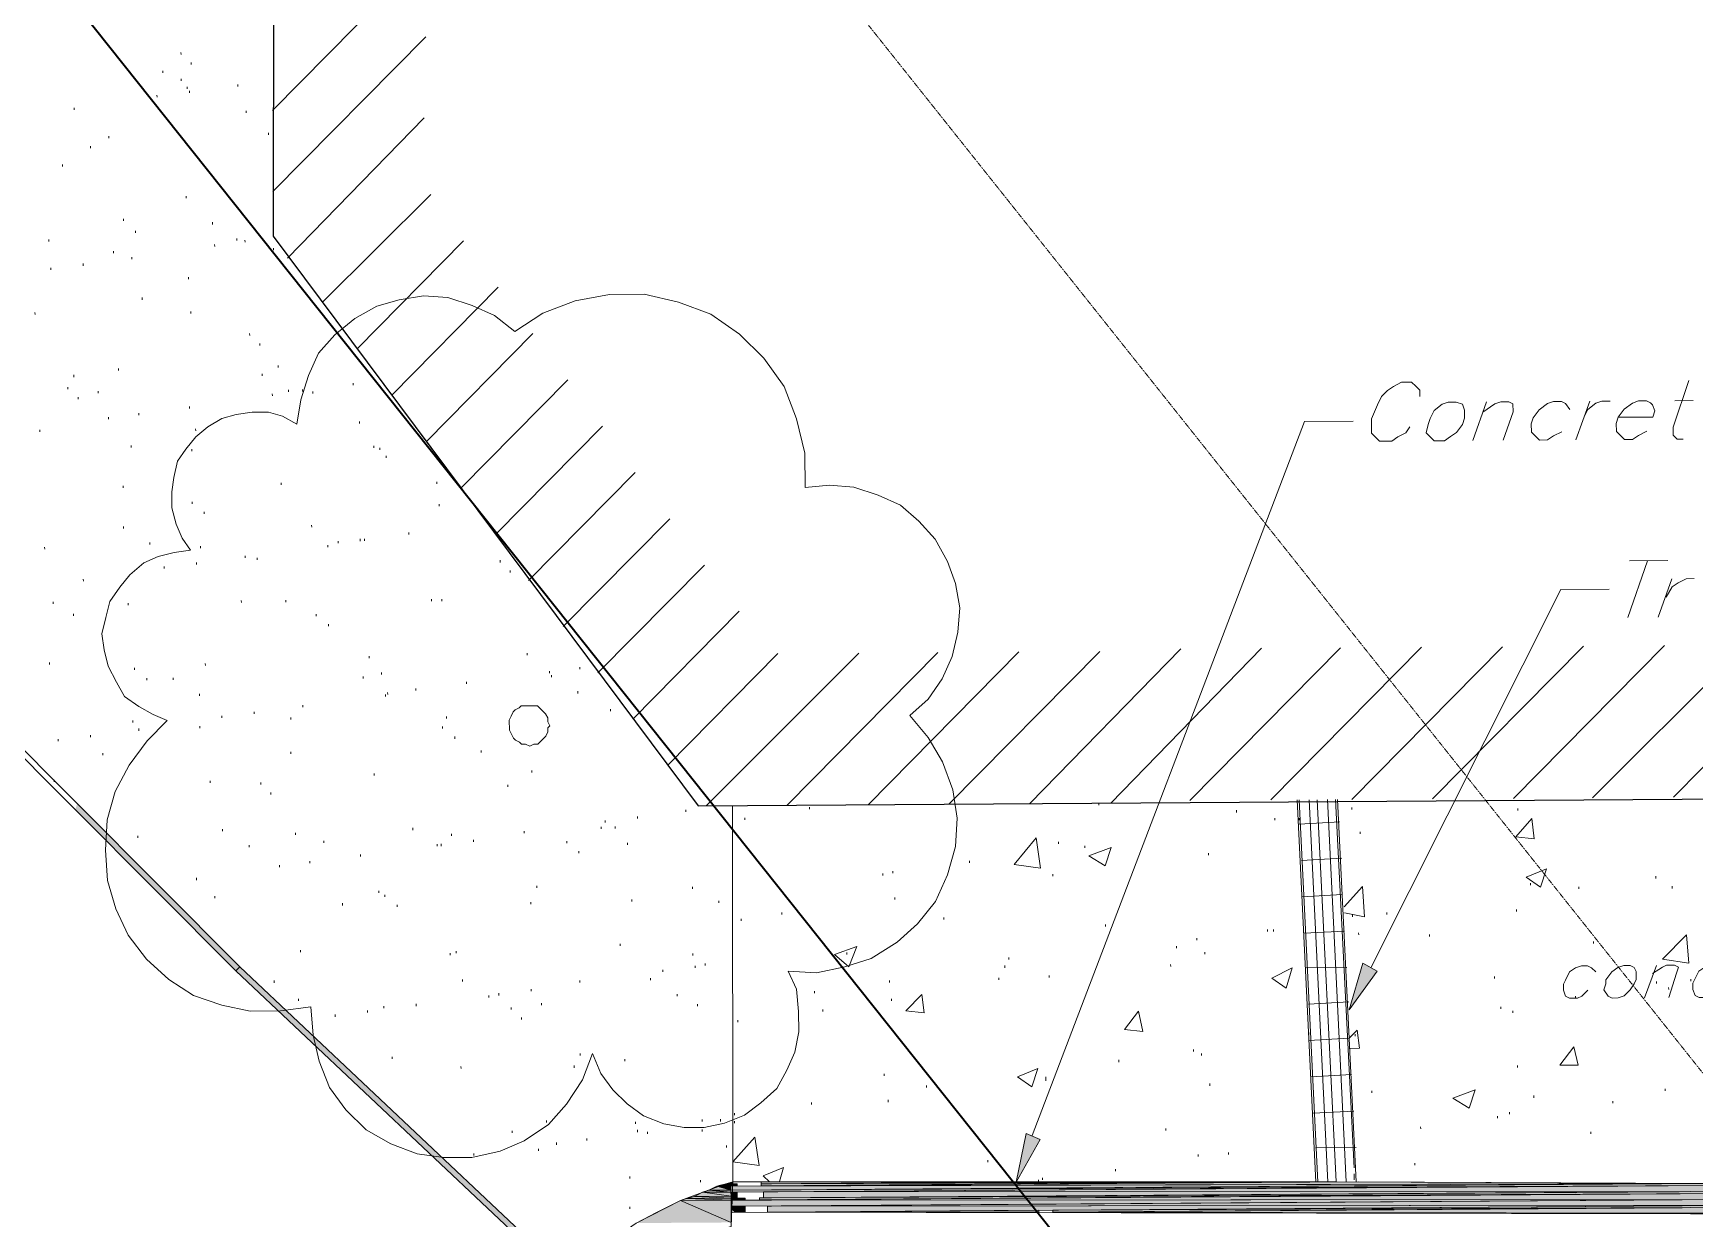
# Model space of a CAD drawing. Header units: inches. Extents: x -5728 to 15181, y 9834 to 15140.
# Drawn here: x 3259 to 3916, y 10624 to 11093 of the extents above; entities that cross this region are included whole.
import ezdxf

# ---------------------------------------------------------------- set-up
doc = ezdxf.new("R2010")
doc.units = ezdxf.units.IN
doc.header["$MEASUREMENT"] = 0
doc.linetypes.add('IMPORT-DASHEDX2 _4_', pattern=[0.1125, 0.075, -0.0375])
for name, color, linetype, lineweight in [('Building Setbacks', 1, 'IMPORT-DASHEDX2 _4_', 9), ('PDF_Geometry', 1, 'Continuous', 9), ('PDF_Solid Fills', 1, 'Continuous', 9), ('site plan converted for PDF_dwg', 1, 'Continuous', 9)]:
    doc.layers.add(name, color=color, linetype=linetype, lineweight=lineweight)

# ---------------------------------------------------------------- blocks, each defined once
blk = doc.blocks.new('site plan converted for PDF_dwg-1480341-SITE PLAN')
at = {"layer": 'PDF_Solid Fills', "linetype": 'IMPORT-DASHEDX2 _4_'}
for points in [[(1200.92, 864.2), (1202.5, 865.82), (1138.7, 930.69), (1137.9, 928.28), (1199.1, 866.05)], [(1327.32, 743.4), (1328.92, 745), (1202.5, 865.78), (1200.92, 864.2), (1327.12, 743.59)]]:
    blk.add_hatch(color=147, dxfattribs=at).paths.add_polyline_path(points, flags=0)
at = {"layer": 'PDF_Solid Fills', "lineweight": 15}
for points in [[(1640.92, 845.8), (1646.52, 864.2), (1652.12, 861)], [(1508.92, 778.6), (1512.94, 797.79), (1518.52, 795.4)], [(1381.72, 773.8), (1396.12, 773.8), (1384.92, 775.4)], [(1384.92, 775.4), (1396.12, 775.4), (1387.32, 776.2)], [(1396.12, 773.8), (1384.92, 775.4), (1396.12, 775.4)], [(1387.32, 776.2), (1396.12, 776.2), (1390.52, 777.8), (1389.43, 777.25)], [(1396.12, 775.4), (1387.32, 776.2), (1396.12, 776.2)], [(1390.52, 777.8), (1396.12, 777.8), (1393.72, 778.6), (1391.94, 778.15)], [(1396.12, 776.2), (1390.52, 777.8), (1396.12, 777.8)], [(1393.72, 778.6), (1396.12, 778.6), (1396.92, 779.4)], [(1396.12, 777.8), (1393.72, 778.6), (1396.12, 778.6), (1396.12, 778.13)], [(1396.12, 777.8), (1398.52, 777.8), (1396.12, 778.6), (1396.12, 778.13)], [(1398.52, 777.8), (1396.12, 778.6), (1398.52, 778.6), (1398.52, 778.11)], [(1396.12, 776.2), (1775.4, 776.23), (1396.12, 777.8)], [(1396.12, 777.8), (1644.12, 777.8), (1775.4, 776.23), (1412.14, 777.73)], [(1396.12, 775.4), (1729.99, 775.51), (1396.12, 776.2)], [(1396.12, 776.2), (1783.32, 776.2), (1786.52, 775.4), (1412.13, 776.17)], [(1396.12, 773.8), (1398.52, 773.8), (1396.12, 775.4)], [(1398.52, 773.8), (1396.12, 775.4), (1398.52, 775.4)], [(1408.12, 778.6), (1502.96, 778.68), (1408.12, 779.4)], [(1408.12, 777.8), (1593.78, 777.94), (1408.12, 778.6), (1408.12, 778.05)], [(1408.12, 778.6), (1525.67, 778.52), (1593.78, 777.94), (1412.15, 778.58)], [(1408.92, 773), (1775.38, 773.12), (1408.92, 775.4)], [(1408.92, 775.4), (1786.52, 775.4), (1794.52, 773), (1412.12, 775.38)], [(1358.52, 763.4), (1396.12, 763.4), (1376.12, 772.2), (1366.66, 767.47)], [(1376.12, 772.2), (1396.12, 772.2), (1378.52, 773)], [(1396.12, 763.4), (1376.12, 772.2), (1396.12, 772.2)], [(1378.52, 773), (1396.12, 773), (1381.72, 773.8)], [(1396.12, 772.2), (1378.52, 773), (1396.12, 773)], [(1396.12, 773), (1381.72, 773.8), (1396.12, 773.8)], [(1396.12, 773), (1398.52, 773), (1396.12, 773.8)], [(1398.52, 773), (1396.12, 773.8), (1398.52, 773.8)], [(1396.12, 772.2), (1401.72, 772.2), (1396.12, 773)], [(1401.72, 772.2), (1396.12, 773), (1401.72, 773)], [(1396.12, 769.8), (1806.52, 769.8), (1396.12, 772.2)], [(1396.12, 772.2), (1798.52, 772.2), (1806.52, 769.8), (1412.1, 772.1)], [(1396.12, 769), (1401.72, 769), (1396.12, 769.8)], [(1401.72, 769), (1396.12, 769.8), (1401.72, 769.8)], [(1397.72, 767.4), (1401.72, 767.4), (1396.12, 769)], [(1401.72, 767.4), (1396.12, 769), (1401.72, 769)], [(1407.32, 772.2), (1729.97, 772.34), (1407.32, 773)], [(1407.32, 773), (1794.52, 773), (1798.52, 772.2), (1412.11, 772.99)], [(1410.52, 767.4), (1813.72, 767.4), (1410.52, 769.8)], [(1410.52, 769.8), (1806.52, 769.8), (1813.72, 767.4), (1412.09, 769.79)], [(1517.72, 766.6), (1412.07, 767.4), (1517.72, 767.4)], [(1523.32, 766.6), (1775.34, 766.71), (1523.32, 767.4)], [(1523.32, 767.4), (1813.72, 767.4), (1817.72, 766.6), (1525.59, 767.39)], [(1826.52, 764.2), (1525.59, 766.6), (1817.72, 766.6)], [(1781.72, 764.2), (1826.52, 764.2), (1593.7, 765.94), (1775.32, 764.26)]]:
    blk.add_hatch(color=155, dxfattribs=at).paths.add_polyline_path(points, flags=0)
at = {"layer": 'Building Setbacks', "color": 147}
blk.add_line((997.73, 1816.9), (2118.99, 388.93), dxfattribs=at)
at = {"layer": 'PDF_Geometry', "color": 155, "lineweight": 15}
for p, q in [((1217.72, 1204.2), (1278.52, 1265)), ((1217.72, 1172.2), (1278.52, 1233)), ((1181.72, 1227.4), (1181.72, 1226.6)), ((1185.72, 1223.4), (1185.72, 1222.6)), ((1174.52, 1220.2), (1174.52, 1219.4)), ((1181.72, 1217), (1181.72, 1216.2)), ((1172.12, 1210.6), (1172.12, 1209.8)), ((1184.12, 1213.8), (1184.12, 1213)), ((1184.92, 1212.2), (1184.92, 1211.4)), ((1204.12, 1214.6), (1204.12, 1213.8)), ((1139.32, 1205.8), (1139.32, 1205)), ((1207.32, 1204.2), (1207.32, 1203.4)), ((1223.32, 1145.8), (1277.72, 1201)), ((1145.72, 1190.6), (1145.72, 1189.8)), ((1152.92, 1194.6), (1152.92, 1193.8)), ((1216.12, 1195.4), (1216.12, 1194.6)), ((1134.52, 1183.4), (1134.52, 1182.6)), ((1183.32, 1170.6), (1183.32, 1169.8)), ((1236.92, 1128.2), (1280.12, 1170.6)), ((1158.52, 1161.8), (1158.52, 1161)), ((1163.32, 1157), (1163.32, 1156.2)), ((1193.72, 1160.2), (1193.72, 1159.4)), ((1128.92, 1153.8), (1128.92, 1153)), ((1194.52, 1151.4), (1194.52, 1150.6)), ((1203.32, 1153.8), (1203.32, 1153)), ((1206.52, 1153), (1206.52, 1152.2)), ((1217.72, 1149.8), (1217.72, 1149)), ((1250.52, 1109.8), (1292.92, 1152.2)), ((1142.52, 1144.2), (1142.52, 1143.4)), ((1154.52, 1149), (1154.52, 1148.2)), ((1161.72, 1146.6), (1161.72, 1145.8)), ((1129.72, 1142.6), (1129.72, 1141.8)), ((1184.12, 1138.6), (1184.12, 1137.8)), ((1165.72, 1130.6), (1165.72, 1129.8)), ((1264.12, 1091.4), (1306.52, 1133.8)), ((1123.32, 1125), (1123.32, 1124.2)), ((1184.92, 1125), (1184.92, 1124.2)), ((1208.12, 1116.2), (1208.12, 1115.4)), ((1212.12, 1112.2), (1212.12, 1111.4)), ((1277.72, 1073), (1320.12, 1115.4)), ((1138.52, 1100.2), (1138.52, 1099.4)), ((1156.12, 1102.6), (1156.12, 1101.8)), ((1212.92, 1100.2), (1212.92, 1099.4)), ((1219.32, 1103.4), (1219.32, 1102.6)), ((1291.32, 1054.6), (1333.72, 1097)), ((1136.12, 1095.4), (1136.12, 1094.6)), ((1140.12, 1091.4), (1140.12, 1090.6)), ((1148.12, 1093.8), (1148.12, 1093)), ((1216.92, 1092.2), (1216.92, 1091.4)), ((1223.32, 1093.8), (1223.32, 1093)), ((1228.92, 1093.8), (1228.92, 1093)), ((1232.92, 1093), (1232.92, 1092.2)), ((1248.92, 1096.2), (1248.92, 1095.4)), ((1164.12, 1085), (1164.12, 1084.2)), ((1184.12, 1087.4), (1184.12, 1086.6)), ((1691.32, 1070.6), (1696.92, 1085.8)), ((1732.12, 1070.6), (1737.72, 1085.8)), ((1771.32, 1085.8), (1778.52, 1085.8)), ((1124.92, 1078.6), (1124.92, 1077.8)), ((1152.12, 1083.4), (1152.12, 1082.6)), ((1186.52, 1078.6), (1186.52, 1077.8)), ((1251.32, 1081), (1251.32, 1080.2)), ((1304.92, 1036.2), (1347.32, 1078.6)), ((1160.92, 1072.2), (1160.92, 1071.4)), ((1256.92, 1071.4), (1256.92, 1070.6)), ((1184.92, 1070.6), (1184.92, 1069.8)), ((1259.32, 1070.6), (1259.32, 1069.8)), ((1261.72, 1067.4), (1261.72, 1066.6)), ((1317.72, 1017.8), (1360.12, 1060.2)), ((1157.72, 1056.2), (1157.72, 1055.4)), ((1220.12, 1057), (1220.12, 1056.2)), ((1281.72, 1057), (1281.72, 1056.2)), ((1184.92, 1049.8), (1184.92, 1049)), ((1189.72, 1045.8), (1189.72, 1045)), ((1282.52, 1048.2), (1282.52, 1047.4)), ((1157.72, 1040.2), (1157.72, 1039.4)), ((1232.12, 1040.2), (1232.12, 1039.4)), ((1331.32, 999.4), (1373.72, 1041.8)), ((1126.52, 1032.2), (1126.52, 1031.4)), ((1168.12, 1033.8), (1168.12, 1033)), ((1188.12, 1032.2), (1188.12, 1031.4)), ((1238.52, 1032.2), (1238.52, 1031.4)), ((1242.52, 1033.8), (1242.52, 1033)), ((1251.32, 1034.6), (1251.32, 1033.8)), ((1252.92, 1034.6), (1252.92, 1033.8)), ((1270.52, 1037), (1270.52, 1036.2)), ((1186.52, 1025.8), (1186.52, 1025)), ((1205.72, 1028.2), (1205.72, 1027.4)), ((1210.52, 1027.4), (1210.52, 1026.6)), ((1306.52, 1025.8), (1306.52, 1025)), ((1141.72, 1019.4), (1141.72, 1018.6)), ((1173.72, 1024.2), (1173.72, 1023.4)), ((1310.52, 1021.8), (1310.52, 1021)), ((1344.92, 981), (1387.32, 1023.4)), ((1760.12, 1022.6), (1752.12, 1000.2)), ((1752.92, 1022.6), (1768.12, 1022.6)), ((1764.12, 1000.2), (1769.72, 1015.4)), ((1129.72, 1010.6), (1129.72, 1009.8)), ((1137.72, 1005.8), (1137.72, 1005)), ((1159.32, 1009.8), (1159.32, 1009)), ((1204.12, 1010.6), (1204.12, 1009.8)), ((1221.72, 1010.6), (1221.72, 1009.8)), ((1233.72, 1005), (1233.72, 1004.2)), ((1279.32, 1010.6), (1279.32, 1009.8)), ((1283.32, 1010.6), (1283.32, 1009.8)), ((1358.52, 962.6), (1400.92, 1005)), ((1238.52, 1001), (1238.52, 1000.2)), ((1128.12, 986.6), (1128.12, 985.8)), ((1189.72, 985.8), (1189.72, 985)), ((1254.52, 988.2), (1254.52, 987.4)), ((1316.92, 989), (1316.92, 988.2)), ((1372.12, 944.2), (1416.12, 988.2)), ((1387.32, 928.2), (1448.12, 988.2)), ((1419.32, 928.2), (1479.32, 988.2)), ((1451.32, 928.2), (1511.32, 988.2)), ((1483.32, 928.2), (1543.32, 988.2)), ((1515.32, 928.2), (1575.32, 989)), ((1547.32, 928.2), (1607.32, 989)), ((1578.52, 929), (1638.52, 989)), ((1610.52, 929), (1670.52, 989)), ((1642.52, 929), (1702.52, 989)), ((1674.52, 929), (1734.52, 989)), ((1706.52, 929), (1766.52, 989)), ((1737.72, 929), (1798.52, 989)), ((1769.72, 929), (1829.72, 989)), ((1161.72, 984.2), (1161.72, 983.4)), ((1166.52, 980.2), (1166.52, 979.4)), ((1176.92, 980.2), (1176.92, 979.4)), ((1252.12, 980.2), (1252.12, 979.4)), ((1259.32, 981.8), (1259.32, 981)), ((1325.72, 981.8), (1325.72, 981)), ((1326.52, 980.2), (1326.52, 979.4)), ((1337.72, 983.4), (1337.72, 982.6)), ((1187.32, 973.8), (1187.32, 973)), ((1260.92, 973), (1260.92, 972.2)), ((1261.72, 973.8), (1261.72, 973)), ((1272.92, 975.4), (1272.92, 974.6)), ((1292.92, 977.8), (1292.92, 977)), ((1336.92, 973.8), (1336.92, 973)), ((1208.92, 966.6), (1208.92, 965.8)), ((1228.12, 969), (1228.12, 968.2)), ((1349.72, 966.6), (1349.72, 965.8)), ((1160.92, 963.4), (1160.92, 962.6)), ((1163.32, 960.2), (1163.32, 959.4)), ((1187.32, 961), (1187.32, 960.2)), ((1196.12, 965), (1196.12, 964.2)), ((1223.32, 964.2), (1223.32, 963.4)), ((1283.32, 960.2), (1283.32, 959.4)), ((1284.92, 964.2), (1284.92, 963.4)), ((1131.32, 956.2), (1131.32, 955.4)), ((1144.12, 957.8), (1144.12, 957)), ((1288.12, 956.2), (1288.12, 955.4)), ((1148.92, 950.6), (1148.92, 949.8)), ((1223.32, 950.6), (1223.32, 949.8)), ((1298.52, 950.6), (1298.52, 949.8)), ((1129.72, 940.2), (1129.72, 939.4)), ((1191.32, 939.4), (1191.32, 938.6)), ((1256.12, 941.8), (1256.12, 941)), ((1318.52, 942.6), (1318.52, 941.8)), ((1211.32, 938.6), (1211.32, 937.8)), ((1215.32, 934.6), (1215.32, 933.8)), ((1308.92, 937), (1308.92, 936.2)), ((1379.32, 926.6), (1379.32, 925.8)), ((1428.12, 927.4), (1428.12, 926.6)), ((1627.32, 777.8), (1620.92, 929)), ((1621.72, 929), (1628.12, 777.8)), ((1625.72, 929), (1632.12, 777.8)), ((1628.92, 929), (1635.32, 777.8)), ((1632.92, 929), (1639.32, 777.8)), ((1636.12, 929), (1642.52, 783.4)), ((1643.32, 777.8), (1636.92, 929)), ((1196.12, 920.2), (1196.12, 919.4)), ((1271.32, 920.2), (1271.32, 919.4)), ((1345.72, 920.2), (1345.72, 919.4)), ((1347.32, 922.6), (1347.32, 921.8)), ((1351.32, 920.2), (1351.32, 919.4)), ((1360.12, 924.2), (1360.12, 923.4)), ((1402.52, 923.4), (1402.52, 922.6)), ((1596.92, 925), (1596.92, 924.2)), ((1612.12, 921.8), (1612.12, 921)), ((1621.72, 919.4), (1637.72, 920.2)), ((1642.52, 925.8), (1642.52, 925)), ((1708.12, 925), (1708.12, 924.2)), ((1162.52, 917.8), (1162.52, 917)), ((1206.52, 913.8), (1206.52, 913)), ((1224.92, 918.6), (1224.92, 917.8)), ((1236.12, 915.4), (1236.12, 914.6)), ((1280.92, 913.8), (1280.92, 913)), ((1282.52, 913.8), (1282.52, 913)), ((1286.52, 917.8), (1286.52, 917)), ((1295.32, 915.4), (1295.32, 914.6)), ((1315.32, 918.6), (1315.32, 917.8)), ((1332.12, 914.6), (1332.12, 913.8)), ((1356.12, 913.8), (1356.12, 913)), ((1526.52, 913), (1526.52, 912.2)), ((1645.72, 916.2), (1645.72, 915.4)), ((1230.52, 907.4), (1230.52, 906.6)), ((1250.52, 909.8), (1250.52, 909)), ((1336.92, 910.6), (1336.92, 909.8)), ((1536.92, 911.4), (1536.92, 910.6)), ((1585.72, 908.2), (1585.72, 907.4)), ((1185.72, 901), (1185.72, 900.2)), ((1218.52, 905.8), (1218.52, 905)), ((1456.92, 901), (1456.92, 900.2)), ((1460.92, 901.8), (1460.92, 901)), ((1491.32, 905.8), (1491.32, 905)), ((1524.12, 900.2), (1524.12, 899.4)), ((1622.52, 905), (1638.52, 905.8)), ((1192.92, 893.8), (1192.92, 893)), ((1257.72, 895.4), (1257.72, 894.6)), ((1260.12, 893.8), (1260.12, 893)), ((1320.12, 897), (1320.12, 896.2)), ((1381.72, 896.2), (1381.72, 895.4)), ((1712.92, 895.4), (1712.92, 894.6)), ((1732.12, 893.8), (1732.12, 893)), ((1762.52, 897.8), (1762.52, 897)), ((1768.92, 893.8), (1768.92, 893)), ((1243.32, 890.6), (1243.32, 889.8)), ((1264.92, 889.8), (1264.92, 889)), ((1317.72, 890.6), (1317.72, 889.8)), ((1357.72, 891.4), (1357.72, 890.6)), ((1392.12, 890.6), (1392.12, 889.8)), ((1461.72, 891.4), (1461.72, 890.6)), ((1622.52, 890.6), (1638.52, 891.4)), ((1400.92, 883.4), (1400.92, 882.6)), ((1416.92, 885.8), (1416.92, 885)), ((1480.92, 883.4), (1480.92, 882.6)), ((1544.92, 880.2), (1544.92, 879.4)), ((1642.52, 883.4), (1642.52, 882.6)), ((1656.12, 884.2), (1656.12, 883.4)), ((1707.32, 885), (1707.32, 884.2)), ((1352.92, 873.8), (1352.92, 873)), ((1580.92, 874.6), (1580.92, 873.8)), ((1608.92, 877.8), (1608.92, 877)), ((1611.32, 877.8), (1611.32, 877)), ((1623.32, 876.2), (1639.32, 877)), ((1644.92, 876.2), (1644.92, 875.4)), ((1672.92, 875.4), (1672.92, 874.6)), ((1226.52, 872.2), (1226.52, 871.4)), ((1285.72, 870.6), (1285.72, 869.8)), ((1288.12, 871.4), (1288.12, 870.6)), ((1381.72, 869.8), (1381.72, 869)), ((1442.52, 869.8), (1442.52, 869)), ((1506.52, 867.4), (1506.52, 866.6)), ((1572.92, 871.4), (1572.92, 870.6)), ((1584.12, 869), (1584.12, 868.2)), ((1737.72, 872.2), (1737.72, 871.4)), ((1369.72, 863.4), (1369.72, 862.6)), ((1382.52, 865), (1382.52, 864.2)), ((1386.52, 865.8), (1386.52, 865)), ((1504.92, 864.2), (1504.92, 863.4)), ((1570.52, 864.2), (1570.52, 863.4)), ((1624.12, 862.6), (1640.12, 862.6)), ((1757.72, 849.8), (1762.52, 862.6)), ((1216.12, 860.2), (1216.12, 859.4)), ((1290.52, 860.2), (1290.52, 859.4)), ((1304.92, 854.6), (1304.92, 853.8)), ((1317.72, 856.2), (1317.72, 855.4)), ((1336.92, 859.4), (1336.92, 858.6)), ((1364.92, 860.2), (1364.92, 859.4)), ((1429.72, 854.6), (1429.72, 853.8)), ((1459.32, 858.6), (1459.32, 857.8)), ((1502.52, 859.4), (1502.52, 858.6)), ((1522.52, 860.2), (1522.52, 859.4)), ((1698.52, 858.6), (1698.52, 857.8)), ((1762.52, 856.2), (1762.52, 855.4)), ((1776.12, 857), (1776.12, 856.2)), ((1225.72, 853), (1225.72, 852.2)), ((1252.92, 848.2), (1252.92, 847.4)), ((1259.32, 849.8), (1259.32, 849)), ((1272.12, 850.6), (1272.12, 849.8)), ((1300.92, 853.8), (1300.92, 853)), ((1309.72, 849), (1309.72, 848.2)), ((1321.72, 850.6), (1321.72, 849.8)), ((1375.32, 853.8), (1375.32, 853)), ((1383.32, 849.8), (1383.32, 849)), ((1432.92, 847.4), (1432.92, 846.6)), ((1460.12, 851.4), (1460.12, 850.6)), ((1624.92, 848.2), (1640.92, 849)), ((1730.52, 850.6), (1730.52, 849.8)), ((1767.32, 853.8), (1767.32, 853)), ((1240.12, 846.6), (1240.12, 845.8)), ((1313.72, 845), (1313.72, 844.2)), ((1399.32, 843.4), (1399.32, 842.6)), ((1700.92, 846.6), (1700.92, 845.8)), ((1705.72, 845), (1705.72, 844.2)), ((1624.92, 837), (1624.92, 836.2)), ((1643.32, 836.2), (1643.32, 835.4)), ((1262.52, 829.8), (1262.52, 829)), ((1336.92, 830.6), (1336.92, 829.8)), ((1354.52, 828.2), (1354.52, 827.4)), ((1579.32, 830.6), (1579.32, 829.8)), ((1582.52, 829), (1582.52, 828.2)), ((1289.72, 825.8), (1289.72, 825)), ((1334.52, 825.8), (1334.52, 825)), ((1456.92, 821.8), (1456.92, 821)), ((1549.72, 826.6), (1549.72, 825.8)), ((1707.32, 823.4), (1707.32, 822.6)), ((1473.72, 817), (1473.72, 816.2)), ((1585.72, 817), (1585.72, 816.2)), ((1625.72, 819.4), (1641.72, 820.2)), ((1428.12, 810.6), (1428.12, 809.8)), ((1458.52, 811.4), (1458.52, 810.6)), ((1649.72, 813.8), (1649.72, 813)), ((1713.72, 811.4), (1713.72, 810.6)), ((1744.92, 809), (1744.92, 808.2)), ((1765.72, 813.8), (1765.72, 813)), ((1323.32, 804.2), (1323.32, 803.4)), ((1358.52, 803.4), (1358.52, 802.6)), ((1384.92, 804.2), (1384.92, 803.4)), ((1392.12, 804.2), (1392.12, 803.4)), ((1397.72, 806.6), (1397.72, 805.8)), ((1397.72, 803.4), (1397.72, 802.6)), ((1626.52, 805), (1642.52, 805.8)), ((1699.32, 803.4), (1699.32, 802.6)), ((1704.12, 805), (1704.12, 804.2)), ((1309.72, 800.2), (1309.72, 799.4)), ((1327.32, 795.4), (1327.32, 794.6)), ((1339.32, 797), (1339.32, 796.2)), ((1359.32, 800.2), (1359.32, 799.4)), ((1363.32, 799.4), (1363.32, 798.6)), ((1384.92, 800.2), (1384.92, 799.4)), ((1568.12, 799.4), (1568.12, 798.6)), ((1668.92, 799.4), (1668.92, 798.6)), ((1736.12, 797), (1736.12, 796.2)), ((1294.52, 791.4), (1294.52, 790.6)), ((1320.12, 793), (1320.12, 792.2)), ((1394.52, 793.8), (1394.52, 793)), ((1580.92, 789), (1580.92, 788.2)), ((1592.92, 789.8), (1592.92, 789)), ((1627.32, 791.4), (1643.32, 791.4)), ((1356.12, 781.8), (1356.12, 781)), ((1497.72, 787.4), (1497.72, 786.6)), ((1548.12, 783.4), (1548.12, 782.6)), ((1666.52, 785), (1666.52, 784.2)), ((1384.12, 780.2), (1384.12, 779.4)), ((1517.72, 779.4), (1517.72, 778.6)), ((1519.32, 780.2), (1519.32, 779.4)), ((1642.52, 781), (1642.52, 778.6)), ((1356.12, 769.8), (1356.12, 769))]:
    blk.add_line(p, q, dxfattribs=at)
at = {"layer": 'PDF_Geometry', "color": 157, "lineweight": 35, "flags": 128}
blk.add_lwpolyline([(1834.52, 362.6), (4520.12, 325), (4553.72, 4365.8), (4155.32, 4561), (679.32, 1833.8)], close=True, dxfattribs=at)
at = {"layer": 'PDF_Geometry', "color": 165, "lineweight": 25, "flags": 128}
blk.add_lwpolyline([(3471.32, 1902.6), (2028.12, 1914.6), (2024.12, 1440.2), (2008.12, 1440.2), (2008.12, 1425), (1842.52, 1424.2), (1844.12, 1603.4), (1278.52, 1610.6), (1220.92, 1562.6), (1217.72, 1154.6), (1384.12, 928.2), (2006.52, 928.2), (2005.72, 785), (1828.92, 787.4), (1827.32, 526.6), (3939.32, 504.2)], dxfattribs=at)
at = {"layer": 'PDF_Geometry', "color": 155, "lineweight": 15, "flags": 128}
for points in [[(1230.52, 849.8), (1231.32, 838.6), (1233.72, 828.2), (1237.72, 817.8), (1244.12, 809), (1252.12, 801), (1261.72, 795.4), (1272.12, 791.4), (1282.52, 789.8), (1293.72, 789.8), (1304.92, 792.2), (1314.52, 796.2), (1324.12, 802.6), (1331.32, 810.6), (1337.72, 820.2), (1341.72, 830.6), (1344.92, 822.6), (1349.72, 816.2), (1355.32, 810.6), (1361.72, 805.8), (1369.72, 802.6), (1377.72, 801), (1385.72, 801), (1393.72, 802.6), (1401.72, 805.8), (1408.12, 810.6), (1414.52, 816.2), (1418.52, 823.4), (1421.72, 830.6), (1423.32, 838.6), (1423.32, 846.6), (1422.52, 855.4), (1419.32, 862.6), (1430.52, 861.8), (1441.72, 864.2), (1452.12, 867.4), (1462.52, 873.8), (1470.52, 881), (1477.72, 889.8), (1482.52, 900.2), (1485.72, 911.4), (1486.52, 922.6), (1484.92, 933.8), (1480.92, 945), (1475.32, 954.6), (1468.12, 963.4), (1475.32, 969.8), (1480.92, 977.8), (1484.92, 986.6), (1487.32, 996.2), (1488.12, 1005.8), (1486.52, 1015.4), (1483.32, 1024.2), (1478.52, 1033), (1472.12, 1040.2), (1464.92, 1046.6), (1456.12, 1050.6), (1446.52, 1053.8), (1436.92, 1054.6), (1427.32, 1053.8), (1427.32, 1067.4), (1424.12, 1081), (1419.32, 1093.8), (1411.32, 1105), (1401.72, 1114.6), (1390.52, 1122.6), (1377.72, 1127.4), (1364.12, 1130.6), (1350.52, 1130.6), (1336.92, 1128.2), (1324.12, 1123.4), (1312.92, 1116.2), (1304.92, 1122.6), (1296.12, 1126.6), (1286.52, 1129.8), (1276.92, 1130.6), (1267.32, 1129), (1258.52, 1126.6), (1249.72, 1121.8), (1241.72, 1115.4), (1235.32, 1108.2), (1231.32, 1099.4), (1228.12, 1089.8), (1226.52, 1080.2), (1220.92, 1083.4), (1215.32, 1085), (1208.92, 1085), (1202.52, 1084.2), (1196.92, 1082.6), (1191.32, 1079.4), (1186.52, 1075.4), (1182.52, 1070.6), (1179.32, 1065.8), (1177.72, 1059.4), (1176.92, 1053.8), (1176.92, 1047.4), (1178.52, 1041), (1180.92, 1035.4), (1184.12, 1030.6), (1177.72, 1029.8), (1171.32, 1028.2), (1165.72, 1025.8), (1160.12, 1021), (1156.12, 1016.2), (1152.12, 1010.6), (1150.52, 1004.2), (1148.92, 997.8), (1149.72, 991.4), (1151.32, 985), (1154.52, 978.6), (1157.72, 973), (1163.32, 969), (1168.92, 965.8), (1174.52, 963.4), (1166.52, 955.4), (1159.32, 945.8), (1153.72, 935.4), (1150.52, 924.2), (1149.72, 912.2), (1150.52, 900.2), (1153.72, 889), (1158.52, 878.6), (1165.72, 869), (1174.52, 861), (1184.12, 854.6), (1195.32, 850.6), (1206.52, 848.2), (1218.52, 848.2)], [(1681.72, 1085.8), (1679.32, 1085), (1676.12, 1082.6), (1674.52, 1079.4), (1673.72, 1077), (1672.92, 1073.8), (1674.52, 1072.2), (1676.12, 1070.6), (1680.12, 1070.6), (1682.52, 1072.2), (1684.92, 1073.8), (1687.32, 1077), (1688.12, 1079.4), (1688.12, 1082.6), (1687.32, 1085), (1684.92, 1085.8)], [(1325.72, 960.2), (1324.92, 961.8), (1324.92, 963.4), (1324.12, 965), (1323.32, 965.8), (1321.72, 967.4), (1320.92, 968.2), (1314.52, 968.2), (1313.72, 967.4), (1312.12, 966.6), (1311.32, 965.8), (1310.52, 964.2), (1309.72, 962.6), (1309.72, 958.6), (1310.52, 957), (1311.32, 955.4), (1312.12, 954.6), (1313.72, 953.8), (1314.52, 953), (1316.12, 953), (1317.72, 952.2), (1319.32, 953), (1320.92, 953), (1321.72, 953.8), (1323.32, 955.4), (1324.12, 956.2), (1324.92, 957.8), (1324.92, 959.4)], [(1621.72, 921), (1621.72, 921.8)], [(1713.72, 921), (1714.52, 913), (1707.32, 913.8)], [(1519.32, 902.6), (1508.92, 904.2), (1517.72, 914.6)], [(1547.32, 910.6), (1544.92, 903.4), (1538.52, 907.4)], [(1719.32, 901), (1716.92, 893.8), (1711.32, 897.8)], [(1775.32, 863.4), (1764.92, 865), (1774.52, 874.6)], [(1446.52, 872.2), (1443.32, 864.2), (1437.72, 869)], [(1618.52, 862.6), (1616.12, 854.6), (1610.52, 858.6)], [(1749.72, 862.6), (1747.32, 861.8), (1744.92, 860.2), (1742.52, 857), (1742.52, 855.4), (1741.72, 853), (1743.32, 850.6), (1744.92, 849.8), (1747.32, 849.8), (1749.72, 850.6), (1752.12, 853), (1753.72, 855.4), (1754.52, 857), (1754.52, 860.2), (1753.72, 861.8), (1752.12, 862.6)], [(1472.12, 853), (1472.92, 845.8), (1465.72, 846.6)], [(1557.72, 845.8), (1559.32, 837.8), (1552.12, 838.6)], [(1729.72, 830.6), (1731.32, 823.4), (1724.12, 823.4)], [(1517.72, 823.4), (1515.32, 816.2), (1509.72, 820.2)], [(1690.52, 813.8), (1688.12, 806.6), (1681.72, 810.6)], [(1407.32, 785.8), (1396.92, 787.4), (1405.72, 797)], [(1410.52, 767.4), (1517.72, 766.6)]]:
    blk.add_lwpolyline(points, close=True, dxfattribs=at)
for points in [[(1670.52, 1088.2), (1670.52, 1090.6), (1668.92, 1092.2), (1667.32, 1093.8), (1663.32, 1093.8), (1660.12, 1092.2), (1657.72, 1090.6), (1655.32, 1088.2), (1653.72, 1085), (1651.32, 1079.4), (1651.32, 1073.8), (1652.92, 1072.2), (1654.52, 1070.6), (1659.32, 1070.6), (1661.72, 1072.2), (1664.92, 1073.8), (1666.52, 1076.2)], [(1776.92, 1093.8), (1770.52, 1075.4), (1770.52, 1072.2), (1772.12, 1070.6), (1774.52, 1070.6)], [(1695.32, 1081.8), (1700.12, 1085), (1702.52, 1085.8), (1705.72, 1085.8), (1707.32, 1085), (1707.32, 1081.8), (1703.32, 1070.6)], [(1729.72, 1082.6), (1728.12, 1085), (1726.52, 1085.8), (1723.32, 1085.8), (1720.92, 1085), (1717.72, 1082.6), (1715.32, 1079.4), (1714.52, 1077), (1714.52, 1073.8), (1716.12, 1072.2), (1717.72, 1070.6), (1720.92, 1070.6), (1723.32, 1072.2), (1726.52, 1073.8)], [(1735.32, 1079.4), (1736.92, 1082.6), (1740.12, 1085), (1742.52, 1085.8), (1745.72, 1085.8)], [(1748.92, 1079.4), (1762.52, 1079.4), (1763.32, 1081.8), (1762.52, 1084.2), (1761.72, 1085), (1760.12, 1085.8), (1756.92, 1085.8), (1754.52, 1085), (1751.32, 1082.6), (1748.92, 1079.4), (1748.12, 1077), (1748.12, 1073.8), (1749.72, 1072.2), (1751.32, 1070.6), (1754.52, 1070.6), (1756.92, 1072.2), (1760.12, 1073.8)], [(1515.32, 797), (1624.92, 1078.6), (1644.12, 1078.6)], [(1767.32, 1008.2), (1769.72, 1012.2), (1772.12, 1013.8), (1775.32, 1015.4), (1778.52, 1015.4)], [(1649.72, 862.6), (1725.72, 1011.4), (1744.92, 1011.4)], [(1828.92, 763.4), (1783.32, 776.2), (1635.32, 777.8), (1396.92, 779.4), (1396.12, 778.6), (1396.92, 779.4), (1397.72, 928.2)], [(1540.92, 928.2), (1542.52, 928.2), (1542.52, 927.4)], [(1639.32, 886.6), (1646.52, 894.6), (1647.32, 882.6), (1639.32, 884.2)], [(1738.52, 860.2), (1736.92, 861.8), (1735.32, 862.6), (1732.92, 862.6), (1730.52, 861.8), (1728.12, 860.2), (1726.52, 857), (1725.72, 855.4), (1725.72, 853), (1726.52, 850.6), (1728.12, 849.8), (1731.32, 849.8), (1732.92, 850.6), (1735.32, 853)], [(1760.92, 859.4), (1764.92, 861.8), (1766.52, 862.6), (1769.72, 862.6), (1771.32, 861.8), (1770.52, 859.4), (1767.32, 849.8)], [(1789.72, 860.2), (1788.12, 861.8), (1786.52, 862.6), (1784.12, 862.6), (1781.72, 861.8), (1779.32, 860.2), (1777.72, 857), (1776.92, 855.4), (1776.92, 853), (1777.72, 850.6), (1779.32, 849.8), (1782.52, 849.8), (1784.12, 850.6), (1786.52, 853)], [(1624.92, 833.8), (1640.92, 834.6), (1644.12, 837.8), (1644.92, 830.6), (1640.92, 830.6)], [(1520.92, 820.2), (1520.92, 819.4), (1520.92, 818.6)], [(1411.32, 779.4), (1408.92, 781.8), (1416.92, 785), (1415.32, 779.4)], [(1357.72, 645.8), (1362.52, 658.6), (1353.72, 667.4), (1348.12, 674.6), (1340.12, 685), (1336.92, 690.6), (1333.72, 700.2), (1333.72, 713), (1336.92, 724.2), (1344.12, 733.8), (1348.92, 738.6), (1361.72, 748.2), (1376.12, 756.2), (1396.12, 761.8), (1396.92, 779.4), (1393.72, 778.6), (1376.12, 772.2), (1358.52, 763.4), (1340.92, 751.4), (1325.72, 737)], [(1396.12, 767.4), (1781.72, 764.2), (1828.92, 751.4)]]:
    blk.add_lwpolyline(points, dxfattribs=at)
at = {"layer": 'PDF_Geometry', "color": 147, "flags": 128}
for points in [[(1106.52, 961.8), (1107.32, 962.6), (1202.52, 865.8), (1201.72, 865), (1200.92, 864.2), (1105.72, 961), (1106.52, 961.8), (1105.72, 961)], [(1201.72, 865), (1202.52, 865.8), (1328.92, 745), (1328.12, 744.2), (1327.32, 743.4), (1200.92, 864.2), (1201.72, 865), (1200.92, 864.2)]]:
    blk.add_lwpolyline(points, close=True, dxfattribs=at)
at = {"layer": 'PDF_Solid Fills', "color": 155, "lineweight": 15}
for p, q in [((1640.92, 845.8), (1646.52, 864.2)), ((1652.12, 861), (1640.92, 845.8)), ((1646.52, 864.2), (1652.12, 861)), ((1508.92, 778.6), (1512.94, 797.79)), ((1518.52, 795.4), (1508.92, 778.6)), ((1512.94, 797.79), (1518.52, 795.4)), ((1384.92, 775.4), (1381.72, 773.8)), ((1387.32, 776.2), (1384.92, 775.4)), ((1384.92, 775.4), (1396.12, 775.4)), ((1396.12, 773.8), (1384.92, 775.4)), ((1396.12, 773.8), (1384.92, 775.4)), ((1384.92, 775.4), (1396.12, 775.4)), ((1389.43, 777.25), (1387.32, 776.2)), ((1387.32, 776.2), (1396.12, 776.2)), ((1396.12, 775.4), (1387.32, 776.2)), ((1396.12, 775.4), (1387.32, 776.2)), ((1387.32, 776.2), (1396.12, 776.2)), ((1390.52, 777.8), (1389.43, 777.25)), ((1391.94, 778.15), (1390.52, 777.8)), ((1390.52, 777.8), (1396.12, 777.8)), ((1396.12, 776.2), (1390.52, 777.8)), ((1396.12, 776.2), (1390.52, 777.8)), ((1390.52, 777.8), (1396.12, 777.8)), ((1393.72, 778.6), (1391.94, 778.15)), ((1396.92, 779.4), (1393.72, 778.6)), ((1393.72, 778.6), (1396.12, 778.6)), ((1396.12, 777.8), (1393.72, 778.6)), ((1396.12, 777.8), (1393.72, 778.6)), ((1393.72, 778.6), (1396.12, 778.6)), ((1396.12, 778.6), (1396.92, 779.4)), ((1398.52, 777.8), (1396.12, 778.6)), ((1396.12, 778.6), (1396.12, 778.13)), ((1398.52, 777.8), (1396.12, 778.6)), ((1396.12, 778.6), (1398.52, 778.6)), ((1396.12, 778.6), (1396.12, 778.13)), ((1396.12, 778.13), (1396.12, 777.8)), ((1396.12, 778.13), (1396.12, 777.8)), ((1396.12, 777.8), (1398.52, 777.8)), ((1775.4, 776.23), (1396.12, 777.8)), ((1396.12, 777.8), (1396.12, 776.2)), ((1396.12, 777.8), (1644.12, 777.8)), ((1412.14, 777.73), (1396.12, 777.8)), ((1396.12, 777.8), (1396.12, 776.2)), ((1396.12, 776.2), (1775.4, 776.23)), ((1729.99, 775.51), (1396.12, 776.2)), ((1396.12, 776.2), (1396.12, 775.4)), ((1396.12, 776.2), (1783.32, 776.2)), ((1412.13, 776.17), (1396.12, 776.2)), ((1396.12, 776.2), (1396.12, 775.4)), ((1396.12, 775.4), (1729.99, 775.51)), ((1398.52, 773.8), (1396.12, 775.4)), ((1396.12, 775.4), (1396.12, 773.8)), ((1398.52, 773.8), (1396.12, 775.4)), ((1396.12, 775.4), (1398.52, 775.4)), ((1396.12, 775.4), (1396.12, 773.8)), ((1398.52, 778.6), (1398.52, 778.11)), ((1398.52, 778.11), (1398.52, 777.8)), ((1398.52, 775.4), (1398.52, 773.8)), ((1502.96, 778.68), (1408.12, 779.4)), ((1408.12, 779.4), (1408.12, 778.6)), ((1408.12, 778.6), (1502.96, 778.68)), ((1593.78, 777.94), (1408.12, 778.6)), ((1408.12, 778.6), (1408.12, 778.05)), ((1408.12, 778.6), (1525.67, 778.52)), ((1412.15, 778.58), (1408.12, 778.6)), ((1408.12, 778.05), (1408.12, 777.8)), ((1408.12, 777.8), (1593.78, 777.94)), ((1775.38, 773.12), (1408.92, 775.4)), ((1408.92, 775.4), (1408.92, 773)), ((1408.92, 775.4), (1786.52, 775.4)), ((1412.12, 775.38), (1408.92, 775.4)), ((1794.52, 773), (1412.12, 775.38)), ((1786.52, 775.4), (1412.13, 776.17)), ((1775.4, 776.23), (1412.14, 777.73)), ((1593.78, 777.94), (1412.15, 778.58)), ((1525.67, 778.52), (1593.78, 777.94)), ((1644.12, 777.8), (1775.4, 776.23)), ((1376.12, 772.2), (1366.66, 767.47)), ((1378.52, 773), (1376.12, 772.2)), ((1376.12, 772.2), (1396.12, 772.2)), ((1396.12, 763.4), (1376.12, 772.2)), ((1396.12, 763.4), (1376.12, 772.2)), ((1376.12, 772.2), (1396.12, 772.2)), ((1381.72, 773.8), (1378.52, 773)), ((1378.52, 773), (1396.12, 773)), ((1396.12, 772.2), (1378.52, 773)), ((1396.12, 772.2), (1378.52, 773)), ((1378.52, 773), (1396.12, 773)), ((1381.72, 773.8), (1396.12, 773.8)), ((1396.12, 773), (1381.72, 773.8)), ((1396.12, 773), (1381.72, 773.8)), ((1381.72, 773.8), (1396.12, 773.8)), ((1396.12, 773.8), (1398.52, 773.8)), ((1398.52, 773), (1396.12, 773.8)), ((1396.12, 773.8), (1396.12, 773)), ((1398.52, 773), (1396.12, 773.8)), ((1396.12, 773.8), (1398.52, 773.8)), ((1396.12, 773.8), (1396.12, 773)), ((1396.12, 773), (1398.52, 773)), ((1401.72, 772.2), (1396.12, 773)), ((1396.12, 773), (1396.12, 772.2)), ((1401.72, 772.2), (1396.12, 773)), ((1396.12, 773), (1401.72, 773)), ((1396.12, 773), (1396.12, 772.2)), ((1396.12, 772.2), (1401.72, 772.2)), ((1806.52, 769.8), (1396.12, 772.2)), ((1396.12, 772.2), (1396.12, 769.8)), ((1396.12, 772.2), (1798.52, 772.2)), ((1412.1, 772.1), (1396.12, 772.2)), ((1396.12, 772.2), (1396.12, 763.4)), ((1396.12, 769.8), (1806.52, 769.8)), ((1401.72, 769), (1396.12, 769.8)), ((1396.12, 769.8), (1396.12, 769)), ((1401.72, 769), (1396.12, 769.8)), ((1396.12, 769.8), (1401.72, 769.8)), ((1396.12, 769), (1401.72, 769)), ((1401.72, 767.4), (1396.12, 769)), ((1396.12, 769), (1397.72, 767.4)), ((1401.72, 767.4), (1396.12, 769)), ((1396.12, 769), (1401.72, 769)), ((1398.52, 773.8), (1398.52, 773)), ((1401.72, 773), (1401.72, 772.2)), ((1401.72, 769.8), (1401.72, 769)), ((1401.72, 769), (1401.72, 767.4)), ((1729.97, 772.34), (1407.32, 773)), ((1407.32, 773), (1407.32, 772.2)), ((1407.32, 773), (1794.52, 773)), ((1412.11, 772.99), (1407.32, 773)), ((1407.32, 772.2), (1729.97, 772.34)), ((1408.92, 773), (1775.38, 773.12)), ((1813.72, 767.4), (1410.52, 769.8)), ((1410.52, 769.8), (1410.52, 767.4)), ((1410.52, 769.8), (1806.52, 769.8)), ((1412.09, 769.79), (1410.52, 769.8)), ((1813.72, 767.4), (1412.09, 769.79)), ((1806.52, 769.8), (1412.1, 772.1)), ((1798.52, 772.2), (1412.11, 772.99)), ((1366.66, 767.47), (1358.52, 763.4)), ((1397.72, 767.4), (1401.72, 767.4)), ((1410.52, 767.4), (1813.72, 767.4)), ((1517.72, 766.6), (1412.07, 767.4)), ((1412.07, 767.4), (1517.72, 767.4)), ((1517.72, 767.4), (1517.72, 766.6)), ((1775.34, 766.71), (1523.32, 767.4)), ((1523.32, 767.4), (1523.32, 766.6)), ((1523.32, 767.4), (1813.72, 767.4)), ((1525.59, 767.39), (1523.32, 767.4)), ((1523.32, 766.6), (1775.34, 766.71)), ((1817.72, 766.6), (1525.59, 767.39)), ((1826.52, 764.2), (1525.59, 766.6)), ((1525.59, 766.6), (1817.72, 766.6)), ((1826.52, 764.2), (1593.7, 765.94)), ((1593.7, 765.94), (1775.32, 764.26)), ((1775.32, 764.26), (1781.72, 764.2))]:
    blk.add_line(p, q, dxfattribs=at)

msp = doc.modelspace()

# ---------------------------------------------------------------- block references
at = {"layer": 'site plan converted for PDF_dwg', "color": 147, "linetype": 'IMPORT-DASHEDX2 _4_', "rotation": 0.383349167194431}
msp.add_blockref('site plan converted for PDF_dwg-1480341-SITE PLAN', (2144.04, 9849.68), dxfattribs=at)

doc.saveas('drawing.dxf')
